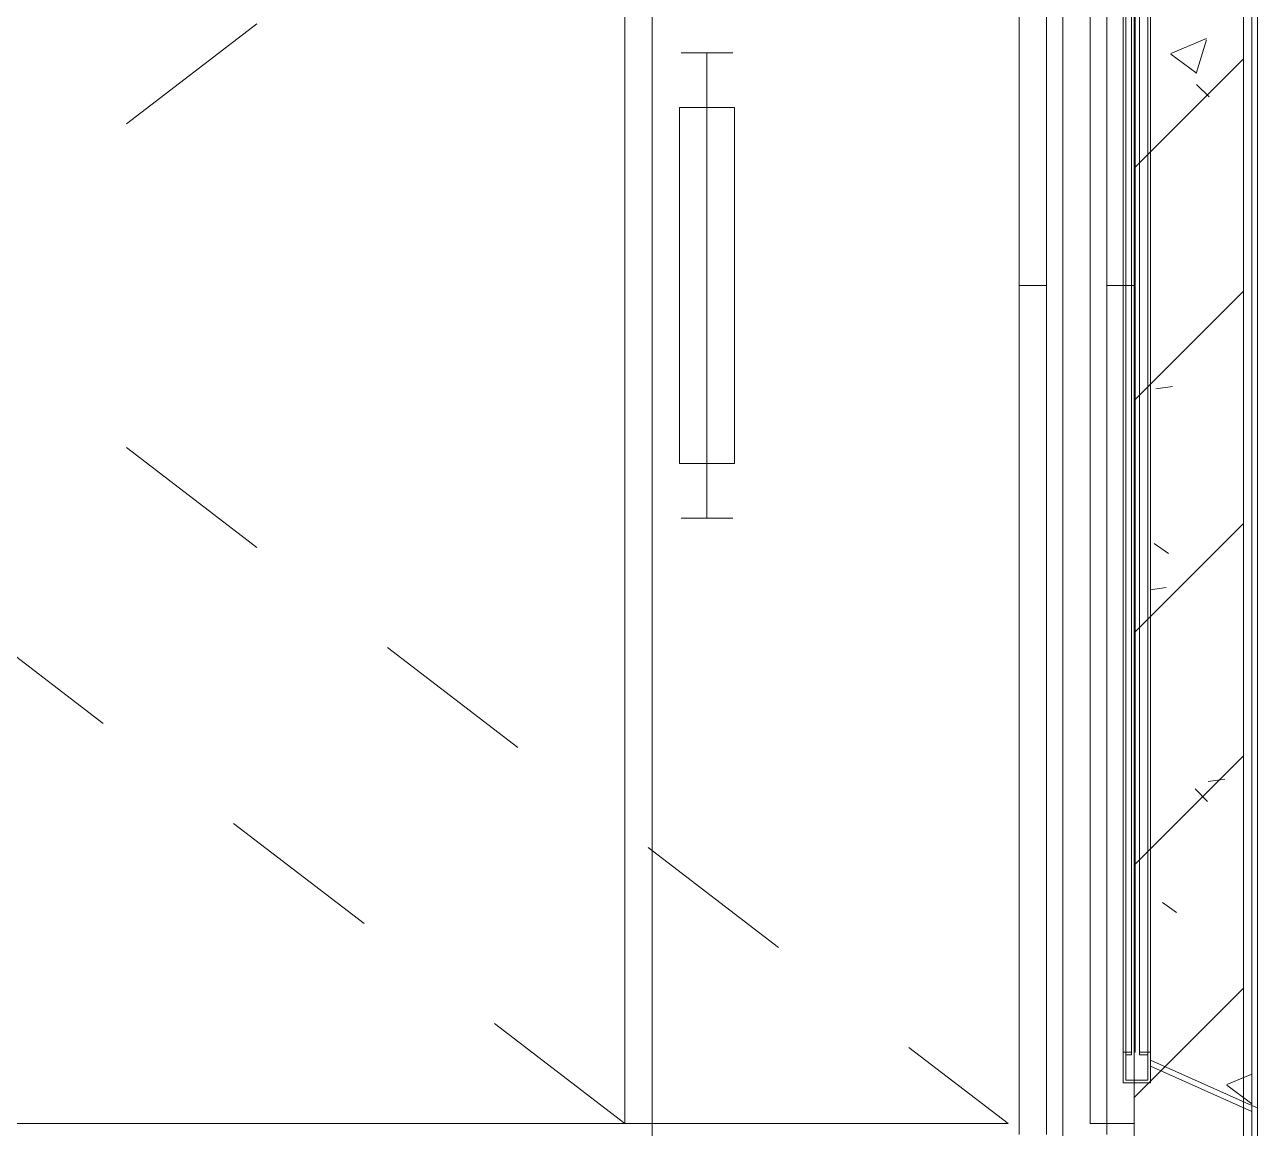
# Model space of a CAD drawing. Header units: millimetres. Extents: x -4000 to 187956, y -58990 to 162485.
# Drawn here: x 126124 to 128375, y 11421 to 13437 of the extents above; entities that cross this region are included whole.
import ezdxf

# ---------------------------------------------------------------- set-up
doc = ezdxf.new("R2010")
doc.units = ezdxf.units.MM
doc.linetypes.add('Dash', pattern=[600, 300, -300])
doc.linetypes.add('Dash_2_', pattern=[635, 317.5, -317.5])
for name, color, linetype, lineweight in [('A-DOOR', 31, 'Continuous', 13), ('A-DOOR-HDLN', 31, 'Dash_2_', 13), ('A-WALL', 113, 'Continuous', 13), ('A-WALL-PATT', 111, 'Continuous', 13)]:
    doc.layers.add(name, color=color, linetype=linetype, lineweight=lineweight)

# ---------------------------------------------------------------- blocks, each defined once
blk = doc.blocks.new('VSC-THANG MÁY 2 - 3060x4090-335206-FFS - TANG 1')
at = {"layer": 'A-DOOR', "lineweight": 9}
blk.add_line((1605, 4335), (-1455, 4335), dxfattribs=at)
at = {"layer": 'A-DOOR-HDLN', "linetype": 'Continuous', "lineweight": 9}
for p, q in [((-350, 4438.1), (-350, 4531.9)), ((400, 4535), (-250, 4535)), ((-250, 4535), (-250, 4435)), ((400, 4435), (400, 4535)), ((500, 4438.1), (500, 4531.9)), ((-250, 4485), (-350, 4485)), ((-350, 4485), (500, 4485)), ((500, 4485), (400, 4485)), ((-250, 4435), (400, 4435)), ((1655, 4385), (-1505, 4385)), ((1605, 345), (1605, 4335))]:
    blk.add_line(p, q, dxfattribs=at)
at = {"layer": 'A-DOOR-HDLN', "color": 5, "linetype": 'Dash', "lineweight": 15}
blk.add_line((1605, 4335), (-1455, 345), dxfattribs=at)
blk = doc.blocks.new('VSC-THANG MÁY 2 - 3060x4090-V778-FFS - TANG 1')
at = {"layer": 'A-DOOR', "lineweight": 9}
h = blk.add_hatch(dxfattribs=at)
h.set_pattern_fill('FP_29', color=256, style=0, pattern_type=2)
h.set_pattern_definition([(322.528, (-12885, 108165.07), (-63.7548, -665.734), [73.55, -809.046]), (264.53, (-12885, 108165.1), (764.226, 128.79), [55.732, -613.048]), (9.565, (-12890.3, 108109.6), (700.4678, -536.9537), [64.584, -710.419]), (318.764, (-12681.8, 108165.1), (-168.169, -990.573), [109.674, -1206.419]), (6.066, (-12695.8, 108082.5), (989.697, -867.525), [97.033, -1067.36]), (260.365, (-12681.8, 108165.1), (989.706, -867.516), [83.729, -921.017]), (292.792, (-12732.6, 108072.25), (-409.058, -554.0287), [70.493, -775.42]), (233.56, (-12732.6, 108072.25), (736.752, -225.836), [57.39, -631.287]), (342.958, (-12766.7, 108026.1), (327.689, -779.8634), [64.216, -706.372]), (310.028, (-12885.01, 108165.07), (338.21994, -11.28834), [31.734, -595.261, 31.734, -1249.664]), (310.028, (-12885.01, 108165.07), (338.21994, -11.28834), [-658.73, -612.571, 31.734, -605.359]), (278.201, (-12885, 108165.07), (400.7246, -244.1681), [30.681, -324.475, 30.681, -796.312]), (278.201, (-12885, 108165.07), (400.7246, -244.1681), [-385.837, -561.556, 30.681, -204.075]), (235.11, (-12885, 108372.05), (-22.91264, -495.4734), [31.494, -207.094, 31.494, -1700.653]), (235.11, (-12885, 108372.05), (-22.91264, -495.4734), [-270.081, -712.9, 31.494, -956.259]), (224.913, (-12885, 108464.87), (101.7087, -541.2912), [31.985, -283.018, 31.985, -1182.474]), (224.913, (-12885, 108464.87), (101.7087, -541.2912), [-346.988, -470.082, 31.985, -680.407])])
h.paths.add_polyline_path([(-1433, -100), (1583, -100), (1500.6, 85), (-1350.6, 85)])
h = blk.add_hatch(dxfattribs=at)
h.set_pattern_fill('FP_30', color=256, style=0, pattern_type=2)
h.set_pattern_definition([(320, (-12885, 128264.8), (-63.7558, -728.7365), [76.2, -838.2]), (265, (-12885, 128264.8), (764.2276, 140.9716), [60.96, -670.56]), (10.451, (-12890.3, 128204.06), (700.4668, -587.77), [64.76, -712.36]), (316.184, (-12681.8, 128264.8), (-168.171, -1084.316), [114.3, -1257.3]), (6.636, (-12695.8, 128174.4), (989.71, -949.61), [97.14, -1068.54]), (261.184, (-12681.8, 128264.8), (989.701, -949.621), [91.44, -1005.84]), (291, (-12732.6, 128163.2), (-409.0606, -606.458), [76.2, -838.2]), (236, (-12732.6, 128163.2), (736.753, -247.2083), [60.96, -670.56]), (341.451, (-12766.7, 128112.65), (327.6855, -853.6683), [64.76, -712.36]), (307.5, (-12885, 128264.8), (338.2201, -12.3547), [33.528, -628.904, 33.528, -1320.292]), (307.5, (-12885, 128264.8), (338.2201, -12.3547), [-695.96, -647.192, 33.528, -639.572]), (277.5, (-12885, 128264.8), (400.7221, -267.2789), [33.528, -354.584, 33.528, -870.204]), (277.5, (-12885, 128264.8), (400.7221, -267.2789), [-421.64, -613.664, 33.528, -223.012]), (237.5, (-12885, 128491.36), (-22.91534, -542.36333), [33.528, -220.472, 33.528, -1810.512]), (237.5, (-12885, 128491.36), (-22.91534, -542.36333), [-287.528, -758.952, 33.528, -1018.032]), (227.5, (-12885, 128592.96), (101.7071, -592.517), [33.528, -296.672, 33.528, -1239.52]), (227.5, (-12885, 128592.96), (101.7071, -592.517), [-363.728, -492.76, 33.528, -713.232])])
h.paths.add_polyline_path([(-2085, -110), (2235, -110), (2235, -85), (-2085, -85)])
at = {"layer": 'A-DOOR', "color": 171, "lineweight": 15}
for p, q in [((-1380.9, 135), (-1325, 135)), ((-1380.9, 115), (-1380.9, 135)), ((-1380.9, 85), (-1380.9, 115)), ((-1330, 130), (-1375.9, 130)), ((-1375.9, 130), (-1375.9, 115)), ((-1375.9, 130), (-1375.9, 115)), ((1525.9, 130), (-1375.9, 130)), ((-1330, 120), (-1330, 130)), ((1480, 130), (-1330, 130)), ((1480, 120), (-1330, 120)), ((-1325, 135), (-1325, 130)), ((-1325, 135), (-1325, 130)), ((1475, 135), (-1325, 135)), ((-1433, -100), (-1350.6, 85)), ((1530.9, 85), (-1380.9, 85)), ((-2085, -85), (2235, -85)), ((-2075, -100), (-1433, -100)), ((-2075, -100), (2225, -100)), ((-1426.5, -110), (-1611.5, -110)), ((1583, -100), (-1433, -100)), ((-1422.1, -100), (-1426.5, -110)), ((-1422.1, -100), (-1426.5, -110)), ((1576.5, -110), (-1426.5, -110))]:
    blk.add_line(p, q, dxfattribs=at)
at = {"layer": 'A-DOOR', "color": 5, "lineweight": 15}
for p, q in [((-1380.9, 115), (-1380.9, 135)), ((-1380.9, 135), (1530.9, 135)), ((2235, -110), (-2085, -110))]:
    blk.add_line(p, q, dxfattribs=at)
at = {"layer": 'A-DOOR', "color": 161, "lineweight": 15}
for p, q in [((-1380.9, 85), (-1380.9, 115)), ((-1375.9, 115), (-1375.9, 90)), ((-1375.9, 115), (-1375.9, 90)), ((-1330, 120), (-1330, 130)), ((-1325, 120), (-1330, 120)), ((-1325, 130), (-1325, 120)), ((-1325, 130), (-1325, 120)), ((1475, 120), (-1325, 120)), ((-1325, 113), (-1325, 115)), ((-1325, 115), (74.2, 115)), ((74.2, 113), (-1325, 113)), ((74.2, 115), (74.2, 113)), ((75, 113), (75, 115)), ((75, 115), (1475, 115)), ((1475, 113), (75, 113)), ((-1330, 90), (-1330, 105)), ((1480, 105), (-1330, 105)), ((-1433, -100), (-1350.6, 85)), ((-1339.7, 85), (-1422.1, -100)), ((-1339.7, 85), (-1422.1, -100)), ((-1350.6, 85), (-1380.9, 85)), ((-1375.9, 90), (-1330, 90)), ((1525.9, 90), (-1375.9, 90)), ((1500.6, 85), (-1350.6, 85)), ((1480, 90), (-1330, 90)), ((-1325, 90), (-1325, 85)), ((-1325, 90), (-1325, 85)), ((2225, -85), (-2075, -85))]:
    blk.add_line(p, q, dxfattribs=at)
at = {"layer": 'A-DOOR', "color": 151, "lineweight": 15}
for p, q in [((-1325, 115), (-1325, 113)), ((-1325, 115), (-72.4, 115)), ((-1325, 113), (-72.4, 113)), ((-76.9, 115), (-36.9, 115)), ((-36.9, 113), (-76.9, 113)), ((-59.6, 115), (-54.6, 115)), ((-59.6, 115), (-59.6, 113)), ((-54.6, 113), (-59.6, 113)), ((-54.6, 115), (-54.6, 113)), ((-38.9, 115), (74.2, 115)), ((-38.9, 113), (74.2, 113)), ((74.2, 115), (74.2, 113)), ((75, 115), (75, 113)), ((75, 115), (1475, 115)), ((75, 113), (1475, 113)), ((-1330, 90), (-1330, 105)), ((-1330, 105), (-1325, 105)), ((-1325, 105), (-1325, 90)), ((-1325, 105), (-1325, 90)), ((1475, 105), (-1325, 105)), ((-1325, 85), (-1350.6, 85)), ((-1350.6, 85), (-1339.7, 85)), ((1489.7, 85), (-1339.7, 85)), ((1475, 85), (-1325, 85))]:
    blk.add_line(p, q, dxfattribs=at)
at = {"layer": 'A-DOOR', "color": 255, "lineweight": 15}
for p, q in [((-72.4, 115), (-38.9, 115)), ((-72.4, 113), (-38.9, 113)), ((-59.6, 113), (-59.6, 115)), ((-54.6, 115), (-54.6, 113))]:
    blk.add_line(p, q, dxfattribs=at)
at = {"layer": 'A-DOOR-HDLN', "color": 5, "linetype": 'Dash', "lineweight": 15}
for p, q in [((-1455, 4335), (1605, 345)), ((1605, 4335), (-1455, 345))]:
    blk.add_line(p, q, dxfattribs=at)
at = {"layer": 'A-DOOR-HDLN', "linetype": 'Continuous', "lineweight": 9}
for p, q in [((-1455, 345), (-1455, 4335)), ((75, 325), (-1475, 325)), ((75, 275), (75, 325)), ((75, 325), (1625, 325)), ((75, 275), (75, 325)), ((-1475, 275), (75, 275)), ((1625, 275), (75, 275)), ((-1505, 245), (1655, 245)), ((-1455, 115), (-1455, 195)), ((-1455, 195), (1605, 195)), ((75, 165), (-1475, 165)), ((75, 115), (75, 165)), ((75, 165), (1625, 165)), ((75, 115), (75, 165)), ((-1475, 115), (75, 115)), ((1625, 115), (75, 115))]:
    blk.add_line(p, q, dxfattribs=at)
blk = doc.blocks.new('CMF2_NHAXUONG_A_rvt-1-FFS - TANG 1')
at = {"layer": 'A-WALL-PATT', "lineweight": 9}
h = blk.add_hatch(dxfattribs=at)
h.set_pattern_fill('FP_12', color=250, style=0, pattern_type=2)
h.set_pattern_definition([(45, (0, 0), (-212.132, 212.132), [])])
h.paths.add_polyline_path([(128349.8, 10400), (128349.8, 15350), (128149.8, 15350), (128149.8, 10400)])
at = {"layer": 'A-WALL', "color": 50, "lineweight": 15}
for p, q in [((128149.8, 15350), (128149.8, 10600)), ((128349.8, 10400), (128349.8, 15350))]:
    blk.add_line(p, q, dxfattribs=at)
at = {"layer": 'A-WALL', "color": 35, "lineweight": 15}
blk.add_line((128149.8, 14510), (128149.8, 11410), dxfattribs=at)
at = {"layer": 'A-WALL', "color": 53, "lineweight": 15}
blk.add_line((128349.8, 11410), (128349.8, 14510), dxfattribs=at)
at = {"layer": 'A-DOOR', "color": 250, "lineweight": 9}
for name, p, rotation in [('VSC-THANG MÁY 2 - 3060x4090-335206-FFS - TANG 1', (122885, 13035), 269.9999999999999), ('VSC-THANG MÁY 2 - 3060x4090-V778-FFS - TANG 1', (128264.8, 12885), 90)]:
    blk.add_blockref(name, p, dxfattribs=dict(at, rotation=rotation))

msp = doc.modelspace()

# ---------------------------------------------------------------- block references
at = {"lineweight": 5}
msp.add_blockref('CMF2_NHAXUONG_A_rvt-1-FFS - TANG 1', (0, 0), dxfattribs=at)

doc.saveas('drawing.dxf')
